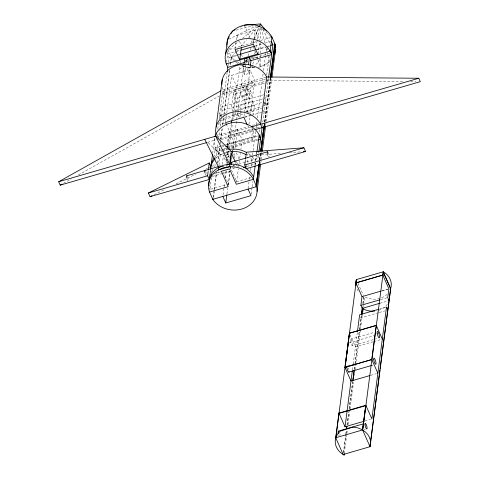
<?xml version="1.0" encoding="UTF-8"?>
<svg xmlns="http://www.w3.org/2000/svg" width="479" height="479" viewBox="0 0 479 479"><rect width="100%" height="100%" fill="white"/><g stroke="black" fill="none" stroke-linecap="round" stroke-linejoin="round"><path stroke-width="0.36" stroke-dasharray="2.4 1.8" d="M210.616 170.249L210.808 173.105M213.478 197.731L214.418 190.331M214.514 189.594L216.676 172.578M217.897 162.962L219.873 147.43M220.346 143.73L220.532 142.251M220.909 139.293L222.322 128.198M222.789 124.498L223.729 117.104M224.106 114.146L229.752 69.76M236.261 51.552L231.351 57.187L230.315 65.324L231.351 57.187L228.118 49.9L257.768 41.278M210.065 173.069L210.437 170.225M212.616 153.531L214.694 137.605A23.555 19.974 7.4 0 0 215.37 147.616L214.281 155.992M223.202 172.033L228.537 184.068L209.91 189.486L211.484 177.386M212.257 171.47L212.544 169.279M212.832 167.075L213.317 163.381M217.113 134.264L216.921 135.737L248.679 126.51L248.517 127.749L247.643 125.779M217.789 129.096L218.652 122.456M219.131 118.81L222.927 89.717A23.555 19.974 7.4 0 1 222.124 86.885M226.489 62.402L228.028 50.588M214.826 166.794L215.311 163.099M215.789 159.405L216.753 152.017L215.245 148.604L219.544 147.352M221.196 149.777L216.885 151.029L217.903 143.227M218.436 139.155L219.592 130.3M220.071 126.606L220.927 120.049M219.843 113.337L221.358 116.75L227.13 72.509M227.908 66.515L229.088 57.468L227.579 54.049L236.051 51.588M213.095 197.126L213.963 190.462M214.059 189.726L216.28 172.691M217.538 163.07L219.759 146.041M220.238 142.335L220.532 140.113M220.627 139.377L221.981 129.007M222.46 125.306L223.717 115.678M223.813 114.942L229.704 69.772M218.933 165.249L220.328 154.573L207.862 142.383M225.627 121.84L226.687 113.721M226.783 112.984L231.698 75.323L250.026 69.994L254.678 80.49L250.409 113.224M235.153 48.804L236.213 40.673M236.315 39.937L236.889 35.5L255.223 30.171L259.875 40.667M222.28 164.417L223.537 154.735M247.487 112.655L249.834 94.668L246.176 86.424L233.836 90.01L231.489 107.997L232.896 111.17M227.872 145.436L227.357 144.269L228.465 135.779L252.81 128.701L253.846 131.042L252.738 139.533L228.393 146.604L229.501 138.114L228.465 135.779M229.327 157.807L226.711 151.903L227.088 149.017M227.561 145.412L229.351 131.701L237.488 129.336L242.14 139.832L240.949 148.951M227.435 154.699L227.735 152.418M231.399 123.72L230.183 133.078L226.693 125.205M231.884 120.031L232.74 113.463M232.836 112.739L236.345 85.819L231.698 75.323M223.046 194.947L224.016 187.523M224.112 186.78L224.693 182.331M225.274 177.877L226.244 170.458M226.723 166.746L227.016 164.519M227.112 163.776L227.405 161.555M227.884 157.842L229.046 148.939M229.148 148.197L232.339 123.708M232.824 119.995L233.89 111.835M233.986 111.092L239.883 65.904M240.26 62.994L240.542 60.809M235.614 112.625L235.141 116.241L233.177 111.805M235.71 111.906L237.488 98.255L233.836 90.01M226.92 194.097L227.693 188.175M228.076 185.217L229.914 171.147M230.297 168.183L230.686 165.225M232.327 152.633L237.734 111.17M237.829 110.427L243.727 65.264M250.283 65.994L249.325 73.341L244.553 74.724L243.039 71.311L243.805 65.437M228.453 184.702L229.932 173.392M230.507 168.979L230.98 165.321M231.752 159.441L232.04 157.226M232.519 153.531L233.195 148.358M233.291 147.622L233.997 142.197L229.351 131.701M239.195 117.229L237.812 114.11L237.991 112.727M238.081 112.038L238.979 105.129L252.571 101.177L254.505 105.548L253.331 114.529L251.397 110.158L252.571 101.177M233.992 156.112L234.566 151.729M235.039 148.095L237.488 129.336M244.553 74.724L246.182 62.24L245.577 60.875M239.925 117.098L240.919 109.499L238.979 105.129M249.325 73.341L247.811 69.922L248.385 65.515M246.176 86.424L243.829 104.41L247.206 112.02M243.961 116.511L250.026 69.994M253.487 43.475L255.223 30.171M236.59 182.337L238.344 168.895M238.644 166.614L239.41 160.764M239.698 158.555L240.368 153.382M248.966 124.295L250.313 113.96M258.151 53.87L259.786 41.356M245.302 160.71L245.488 159.285M246.661 166.542L247.865 157.292M252.738 139.533L251.703 137.192L252.81 128.701M248.17 188.355L249.23 180.212M249.331 179.469L249.81 175.769M250.487 170.584L250.972 166.884M251.068 166.141L251.553 162.441M251.649 161.704L252.421 155.777M252.517 155.04L253.002 151.334M253.098 150.598L255.606 131.342M255.996 128.384L256.379 125.42M256.475 124.678L256.96 120.977M257.349 118.014L263.145 73.586M263.528 70.629L265.462 55.821M265.558 55.079L265.941 52.115M266.043 51.379L266.522 47.672M251.17 194.175L252.044 187.511M252.14 186.768L252.816 181.583M254.942 165.297L255.421 161.597M255.517 160.854L256.289 154.933M256.391 154.19L256.678 151.969M259.283 131.976L259.863 127.534M266.725 74.963L269.33 54.971M255.205 165.363L255.684 161.662M255.876 160.196L256.451 155.813M256.738 153.603L256.93 152.124M238.668 164.129L258.055 158.495L258.636 154.058M258.732 153.322L258.923 151.843M262.241 126.42L268.533 78.191M259.055 163.387L259.444 160.423M259.54 159.681L260.313 153.759M263.983 125.624L264.372 122.66M264.468 121.917L270.168 78.233M259.606 163.662L259.893 161.441M259.989 160.699L260.762 154.777M260.863 154.034L261.151 151.813M264.534 125.899L270.713 78.514M260.744 163.213L261.127 160.249M261.223 159.513L261.899 154.328M265.671 125.45L271.755 78.801M352.442 369.914L353.119 364.717M353.215 363.98L357.346 332.306M343.449 452.296L345.76 434.561M345.856 433.824L346.245 430.866M347.012 424.957L348.748 411.659M349.131 408.707L352.604 382.104M354.244 369.549L354.915 364.375M355.011 363.639L359.352 330.39M359.448 329.654L361.274 315.655M362.866 303.447L363.699 297.064M343.473 452.996L345.88 434.531M345.976 433.788L346.365 430.837M347.131 424.921L348.868 411.623M349.251 408.671L352.724 382.074M354.364 369.513L355.035 364.339M355.131 363.603L361.394 315.619M362.986 303.393L363.818 297.028M344.281 453.547L346.796 434.255M346.892 433.513L347.377 429.807M348.053 424.616L349.987 409.779M350.083 409.036L353.568 382.332M354.442 375.656L354.729 373.428M355.214 369.722L360.442 329.666M360.537 328.923L362.375 314.829M363.423 306.77L363.609 305.357M363.705 304.65L364.717 296.872A17.777 15.071 7.4 0 0 380.374 298.255M259.199 163.782L260.582 153.406M264.252 125.983L270.599 78.544M259.145 163.429L259.54 160.471M259.642 159.735L260.235 155.298M264.216 125.737L264.612 122.786M264.713 122.043L270.581 78.442M239.596 64.569A23.842 20.22 7.4 0 0 244.003 66.485L252.199 67.779L253.696 59.743M253.834 59.013L254.241 56.821M254.78 53.899L255.187 51.708M256.002 47.325L257.361 40.02M257.498 39.29L259.666 27.602M254.978 67.838L249.427 67.713L244.003 66.485L246.679 59.516M248.02 56.025L249.894 51.145M250.164 50.451L250.966 48.355M252.846 43.475L259.007 27.435M253.9 38.853L252.146 42.912L250.691 39.631M254.193 38.17L258.882 27.339M236.758 50.99L237.74 49.864M240.686 46.481L246.583 39.721M248.553 37.47L257.888 26.764M239.404 69.539L243.027 66.12M228.693 49.433L239.051 41.092M242.506 38.314L256.894 26.728M267.923 55.444L269.467 61.887L265.282 64.845L260.366 66.868L258.343 67.234M63.45 183.325L71.269 178.942M78.442 174.925L219.22 96.057M221.831 94.597L224.435 93.136L268.246 80.4L403.174 81.52M269.467 61.887L260.366 66.868L258.882 67.036M240.374 27.165L242.338 26.189M154.088 194.696L165.453 189.091M176.146 183.81L195.528 174.248M205.557 169.303L207.563 168.315M208.227 167.985L210.233 166.997M228.782 39.236L255.648 26.225M215.981 157.836A23.555 19.974 7.4 0 1 220.328 154.573L225.537 152.382L229.848 151.633M220.496 115.361L226.16 113.595M235.375 110.721L262.3 102.32M242.081 112.577L221.532 118.984A1.886 0.461 73.8 0 0 221.687 118.69M245.625 111.469L261.923 106.386M262.63 106.164L265.468 105.284M260.582 40.458L270.509 37.578M236.758 51.379L240.997 50.151M255.103 46.05L262.169 43.996M265.007 43.17L270.677 41.523M229.088 57.468L236.273 55.378M236.991 55.169L239.147 54.54M257.097 49.325L265.713 46.816M266.432 46.613L270.024 45.565M234.71 61.078A23.842 20.22 7.4 0 1 231.351 57.187L237.812 55.307M238.53 55.097L240.68 54.474M256.81 49.786L265.917 47.14M267.947 46.547L269.946 45.966M245.715 60.408L248.541 59.588M251.367 58.767L269.527 53.492L268.653 51.522M245.146 61.504L248.02 60.671M245.757 62.132L247.906 61.51M246.182 62.24L247.547 61.845M243.039 71.311L247.811 69.922M266.025 77.191L222.927 89.717L224.435 93.136M265.797 78.927L222.699 91.459L224.208 94.872L266.581 82.556M237.488 98.255L249.834 94.668M263.737 94.716L220.639 107.242L222.148 110.655L265.959 97.926L264.749 95.189M240.919 109.499L254.505 105.548M237.812 114.11L242.099 112.858M246.392 111.613L251.397 110.158M220.256 120.57L244.745 113.451M248.11 112.475L261.947 108.452M244.751 117.026L249.757 115.571M224.669 123.139L220.358 124.396L218.843 120.977M244.775 117.295L250.523 115.625M251.241 115.415L264.168 111.661L262.959 108.931M252.223 125.474L260.019 123.211M216.759 136.976L250.643 127.127M207.694 142.275L216.286 139.778M219.867 138.736L252.906 129.132M256.499 128.091L260.085 127.043M221.142 139.557L254.181 129.953M229.501 138.114L253.846 131.042M221.1 145.945L215.37 147.616L216.885 151.029M221.819 145.736L224.687 144.903M225.399 144.7L257.762 135.294M227.357 144.269L251.703 137.192M222.406 146.52L223.843 146.101M226.705 145.269L258.343 136.072M221.909 149.568L226.22 148.316M226.938 148.107L257.822 139.132M216.753 152.017L221.783 150.556M222.501 150.346L226.812 149.095M227.525 148.885L257.69 140.119M226.711 151.903L229.429 151.113M232.141 150.328L234.854 149.538M220.328 154.573L224.435 153.382M225.04 153.202L231.285 151.388M225.417 155.286L223.394 155.879L226.651 163.231M226.088 155.094L230.225 153.891M219.184 165.938L222.052 165.105M232.92 165.8L235.075 165.177M216.352 172.757L220.651 171.506M214.029 173.769L220.478 171.895M233.285 168.303L234.722 167.884M212.299 176.464L230.207 171.26M246.865 166.417L255.391 163.938L253.846 161.734M250.876 177.577L236.674 181.703L229.86 166.321M381.805 290.861L388.17 289.011M382.134 291.022L387.745 289.394M380.667 299.597L387.032 297.746M379.865 303.279L388.277 300.8M379.44 309.015L385.805 307.165M378.632 312.703L360.986 317.828L360.447 316.607M379.332 312.5L384.942 310.865M350.514 339.24L374.56 332.246M348.993 342.964L374.339 335.593M352.364 345.706A3.365 0.82 73.8 0 0 351.67 340.707A3.365 0.82 73.8 0 0 350.281 341.006A3.365 0.82 73.8 0 0 352.364 345.706L373.584 339.539M374.291 339.336L377.829 338.306M373.123 341.772L355.442 346.91L349.748 334.061M373.83 341.569L381.613 339.306M347.802 365.74L356.292 363.274M371.488 365.513L372.901 365.1M370.794 375.285L376.452 373.644M364.824 421.029L370.483 419.382M364.01 429.747L365.423 429.34M236.087 30.147L253.211 25.77M252.199 67.779L254.427 67.527M251.738 155.585L248.05 155.867L247.236 154.022M261.318 154.855L282.694 153.226M289.322 152.717L300.381 151.879M410.635 81.58L415.85 81.622M250.792 25.728L253.678 25.956M231.351 57.187L236.77 61.174M237.374 61.617L239.183 62.947M242.194 65.162L244.003 66.485M262.702 29.219L268.126 33.889M268.671 34.356L270.3 35.763M250.709 158.154L253.457 161.183M264.719 101.853L265.396 103.374A1.886 0.461 73.8 0 1 265.168 105.087L264.498 103.572A1.886 0.461 73.8 0 1 264.378 103.099M262.911 29.261L269.97 43.876M266.911 47.589L268.36 50.87M244.302 25.219L250.397 38.979M267.641 79.035L268.246 80.4M357.957 283.197L363.411 295.507M267.108 80.089L268.018 82.137M236.889 35.5L238.344 38.781M239.506 41.404L241.542 45.996M264.845 102.039L265.288 103.045M263.534 101.488L265.049 104.901M241.398 54.265L242.853 57.54M251.403 80.867A5.227 2.461 -23.9 0 1 244.997 85.969A5.227 2.461 -23.9 0 1 243.416 82.005A5.227 2.461 -23.9 0 1 251.403 80.867L253.122 84.741A5.227 2.461 -23.9 0 1 246.715 89.842A5.227 2.461 -23.9 0 1 245.128 85.879A5.227 2.461 -23.9 0 1 253.122 84.741M250.206 90.303A5.269 2.485 -23.9 0 1 243.751 95.447A5.269 2.485 -23.9 0 1 242.152 91.447A5.269 2.485 -23.9 0 1 250.206 90.303L251.924 94.177A5.269 2.485 -23.9 0 1 245.47 99.321A5.269 2.485 -23.9 0 1 243.871 95.327A5.269 2.485 -23.9 0 1 251.924 94.177M249.278 98.919L245.625 90.669L233.279 94.261L236.931 102.506M241.805 85.022L243.524 88.902M240.536 94.495L242.254 98.369M256.546 155.082L258.055 158.495M236.303 152.819L238.919 158.723M219.604 115.188L220.4 116.996M232.369 152.448L236.273 161.261M236.572 161.932L238.051 165.273M235.381 162.207L235.973 163.543M236.273 164.213L237.159 166.219M226.058 158.944L228.136 163.626M226.884 161.154L224.992 156.878A2.455 1.156 -23.9 0 0 225.136 157.142M253.547 46.996L254.241 49.038M254.708 50.397L255.636 53.085M257.019 57.127L257.738 59.21M257.977 59.911L260.366 66.868L260.354 40.966M221.358 116.75L220.789 115.559A1.886 0.461 73.8 0 0 220.448 116.798M261.378 28.243L264.995 43.278M266.025 47.571L266.887 51.151M267.06 51.864L267.749 54.726M209.598 188.055L209.91 189.486M227.83 45.607L227.926 47.038M260.348 27.65L260.354 40.23M387.152 294.232A17.777 15.071 7.4 0 1 381.086 298.016M358.196 291.13A17.777 15.071 7.4 0 1 356.406 287.43M348.484 368.064A3.197 0.778 73.8 0 1 348.94 369.65M339.234 436.022A2.922 0.713 73.8 0 1 338.695 434.806M339.856 433.776A2.922 0.713 73.8 0 1 340.162 435.201M387.343 304.147A17.777 15.071 7.4 0 1 376.614 310.841M211.419 172.991A23.555 19.974 7.4 0 1 210.862 170.117M214.748 157.226A23.555 19.974 7.4 0 1 221.855 151.639M222.49 151.34A23.555 19.974 7.4 0 1 227.232 149.735M248.35 153.585A23.555 19.974 7.4 0 1 251.134 155.777M252.601 157.25A23.555 19.974 7.4 0 1 255.373 161.082M233.548 167.818A3.155 0.766 73.8 0 1 232.501 167.53M233.171 165.105A3.155 0.766 73.8 0 1 233.369 165.896M226.435 155.112A2.455 1.156 -23.9 0 1 229.495 154.957A2.455 1.156 -23.9 0 1 227.525 157.136M223.759 166.914A2.329 1.096 -23.9 0 1 223.873 166.578M223.418 167.165A2.67 0.647 73.8 0 1 223.304 166.53M268.432 157.088A3.155 0.766 73.8 0 1 267.599 154.992M268.264 152.567A3.155 0.766 73.8 0 1 269.491 156.855M205.91 175.398A2.67 0.647 73.8 0 1 204.958 173.248M205.521 171.195A2.67 0.647 73.8 0 1 206.461 175.548M187.966 180.9A2.67 0.647 73.8 0 1 186.786 178.529M187.355 176.476A2.67 0.647 73.8 0 1 188.391 180.104M231.716 159.986A2.455 1.156 -23.9 0 1 231.704 160.309M227.591 162.219A2.455 1.156 -23.9 0 1 227.16 161.764M228.603 159.998A2.455 1.156 -23.9 0 1 229.184 159.729M229.89 171.243A2.329 1.096 -23.9 0 1 226.645 172.53A2.329 1.096 -23.9 0 1 226.669 170.758M237.859 63.527A23.842 20.22 7.4 0 1 235.195 61.516M259.235 59.019A8.867 4.179 -23.9 0 1 254.618 65.174M251.966 66.461A8.867 4.179 -23.9 0 1 242.745 65.102M245.434 60.881A8.867 4.179 -23.9 0 1 248.403 58.953M251.134 57.821A8.867 4.179 -23.9 0 1 257.69 57.468M226.525 148.472A1.934 0.964 -15.9 0 1 224.477 148.358A1.934 0.964 -15.9 0 1 224.938 147.083"/><path stroke-width="0.72" d="M258.864 164.866L256.121 186.756L259.097 164.525M209.976 173.781L208.826 184.493L209.137 185.918M210.73 168.818L210.904 166.668A23.555 19.974 7.4 0 1 214.939 158.932M227.034 44.9C226.31 28.752 246.134 20.567 259.45 26.411A23.555 19.974 7.4 0 1 271.928 37.164L275.156 44.451L275.617 49.187L271.946 77.323M210.532 169.512L210.904 166.668L209.263 162.968L148.436 192.977L150.077 196.671L209.233 179.475L207.593 175.781L208.149 171.512M208.335 170.087L209.263 162.968M211.203 164.387L212.52 154.25M216.083 126.971L222.25 79.712M225.609 53.929L227.441 39.889L229.255 36.733M227.226 71.772L227.8 67.353L226.286 63.935A23.555 19.974 7.4 0 1 240.248 39.643A23.555 19.974 7.4 0 1 270.096 51.205L271.611 54.618L268.629 77.454M204.749 139.335L218.658 167.387L218.322 169.961A23.555 19.974 7.4 0 0 209.574 192.061L212.802 199.348A23.842 20.22 7.4 0 0 241.817 209.03A23.842 20.22 7.4 0 0 256.612 186.618L259.51 164.405M227.28 147.574L227.465 146.131M231.501 122.983L231.788 120.768M241.362 47.379L239.71 60.037L235.057 49.541L253.391 44.212L258.043 54.708M206.976 142.485L60.192 185.151L58.678 181.739L215.706 136.15L231.285 151.388L229.279 166.776L218.322 169.961L223.531 167.77L229.279 166.776A23.555 19.974 7.4 0 1 253.379 179.326L256.612 186.618L212.802 199.348M230.136 164.183L231.531 153.508L235.087 161.537M248.074 189.097L250.978 195.654L225.759 202.982L226.818 194.839M243.901 64.701L244.667 58.827L249.439 57.438L250.954 60.857L250.379 65.258M248.481 64.785L249.439 57.438M253.714 176.751L250.631 172.338L246.38 168.68L244.745 164.98L245.302 160.71M245.577 158.579L246.416 152.172L303.902 147.783L305.536 151.484L246.38 168.68A23.555 19.974 7.4 0 0 229.615 164.201L223.867 165.189L218.658 167.387A23.555 19.974 7.4 0 0 209.233 179.475M255.109 166.075L253.379 179.326L236.339 184.283L229.525 168.895L221.382 171.26L228.202 186.648L209.574 192.061M257.025 151.382L259.181 134.88A23.555 19.974 7.4 0 0 235.494 122.307A23.555 19.974 7.4 0 0 214.873 136.91M259.181 134.88L260.69 138.293L262.079 127.659L260.564 124.241L266.731 76.987A23.555 19.974 7.4 0 0 239.71 64.773A23.555 19.974 7.4 0 0 221.843 84.723M270.964 36.063L271.928 37.164L270.096 51.205L226.286 63.935M258.923 151.843L260.564 139.281L259.049 135.868M271.383 41.314L272.898 44.733L271.719 53.78L270.204 50.367M260.702 150.795L263.887 126.36M270.264 77.496L274.707 43.433M261.247 151.077L264.432 126.642M270.904 77.029L275.156 44.451L270.683 77.706M257.073 191.349L260.648 163.956M262.288 151.364L265.57 126.193M382.805 275.18L383.242 271.797L390.666 288.544L387.864 310.015L386.511 306.961L371.902 418.969L365.83 405.276L338.952 413.09L335.737 437.764L343.156 454.511L370.033 446.697L390.666 288.544A17.717 15.023 7.4 0 0 386.062 273.713L383.242 271.797L356.37 279.604L355.933 282.927L362.004 296.621L360.867 305.351L362.22 308.41L379.865 303.249M370.087 375.494L350.987 381.044L344.922 367.351L349.377 333.222L376.249 325.409L382.32 339.102M356.011 283.095L335.809 437.926A17.717 15.023 7.4 0 0 340.539 452.607L344.144 455.05L343.084 454.343M356.268 281.101L356.544 279.556L356.101 282.939M346.095 359.244L349.49 333.216L376.249 325.439L371.8 359.537L377.865 373.231M345.305 366.01L345.599 363.8M345.79 362.322L346.077 360.112M346.269 358.639L346.556 356.43M346.748 354.957L347.036 352.748M347.227 351.275L347.52 349.065M347.712 347.586L347.999 345.377M364.118 421.233L345.024 426.783L352.346 370.656M357.442 331.576L359.633 314.775L378.733 309.224M346.533 428.651L346.82 426.436M352.7 381.368L354.149 370.285M361.459 314.206L362.405 306.991M346.652 428.615L346.94 426.4M352.915 380.595L354.262 370.249M361.579 314.17L362.34 308.338L363.148 308.895A17.777 15.071 7.4 0 0 374.668 311.122M344.084 455.026L344.281 453.547M362.471 314.086L363.148 308.895M362.495 429.986L365.711 405.312M362.615 429.95L335.737 437.764L337.491 434.172L340.294 431.136L352.807 427.118L357.4 427.783L361.687 429.429L365.369 431.95A17.777 15.071 7.4 0 1 370.033 446.697L362.615 429.95L365.83 405.276M362.687 430.118L383.32 271.964M370.01 445.997L379.937 369.896M380.134 368.417L387.649 310.793M260.881 151.178L264.151 126.719M270.797 77.065L270.994 75.58M271.192 74.101L271.389 72.616M271.689 70.395L275.156 44.451M256.157 185.601L259.043 164.165M260.833 150.867L264.115 126.48M274.784 53.834L275.617 49.187M345.221 367.261L371.68 359.573M231.07 33.578L232.519 31.057L235.135 29.758M58.678 181.739L220.969 90.812M60.192 185.151L62.144 184.056M150.077 196.671L152.083 195.683M240.997 50.151L254.397 46.253M239.865 54.337L256.379 49.535M270.743 45.355L272.898 44.733M239.817 59.198L258.151 53.87M227.8 67.353L244.32 62.551M250.78 60.671L271.611 54.618M251.349 126.923L418.808 78.245L420.322 81.658L254.9 129.743M258.409 139.91L260.564 139.281M231.549 162.237L267.48 151.795M186.69 175.823L218.472 166.584M218.658 167.387L222.765 166.189M226.872 164.998L229.615 164.201L215.706 136.15M148.436 192.977L207.593 175.781M244.745 164.98L303.902 147.783M243.32 167.446L246.158 166.62M356.065 282.832L382.817 275.054M355.933 282.927L382.811 275.114L388.882 288.807L387.739 297.543L388.978 300.632M362.004 296.621L381.098 291.07M360.867 305.351L379.961 299.8M344.922 367.351L371.8 359.537M348.856 372.087L371.488 365.513M338.91 413.449L365.663 405.671M338.354 431.124L363.112 423.927M244.302 25.219L260.348 23.95L266.617 31.105M303.327 151.651L305.536 151.484M266.731 76.987L418.808 78.245M258.007 26.297L259.45 26.411L260.348 23.95L260.989 25.279M270.839 36.23L271.928 37.164M212.353 198.33L213.293 199.21M383.284 272.228L390.559 288.645M356.442 279.772L356.37 279.604A17.777 15.071 7.4 0 0 355.945 285.478M247.062 124.468L243.865 117.253L225.531 122.582L226.399 124.546M338.952 413.09L345.024 426.783M222.855 196.426L225.759 202.982M210.964 173.817L211.269 175.248M227.441 39.889L227.537 41.32M390.666 288.544A17.777 15.071 7.4 0 1 390.211 289.783M349.119 371.596A3.197 0.778 73.8 0 1 347.76 370.698A3.197 0.778 73.8 0 1 346.832 366.441M338.282 433.351A2.922 0.713 73.8 0 1 338.809 431.423M231.471 164.644A3.155 0.766 73.8 0 1 232.04 162.561M267.396 154.202A3.155 0.766 73.8 0 1 267.971 152.118M204.784 172.578A2.67 0.647 73.8 0 1 205.048 170.596M186.618 177.859A2.67 0.647 73.8 0 1 186.876 175.877M210.934 165.8A23.555 19.974 7.4 0 1 214.287 157.819M228.669 149.448A23.555 19.974 7.4 0 1 246.511 152.46M231.285 151.388A23.555 19.974 7.4 0 1 246.218 154.741M216.113 134.862A23.555 19.974 7.4 0 1 231.914 112.367A23.555 19.974 7.4 0 1 260.564 124.241M225.813 146.676A1.934 0.964 -15.9 0 1 227.854 146.784A1.934 0.964 -15.9 0 1 227.399 148.065M365.034 424.843A2.922 0.713 73.8 0 0 366.842 428.927A2.922 0.713 73.8 0 0 366.237 424.58A2.922 0.713 73.8 0 0 365.034 424.843M377.159 333.192A3.365 0.82 73.8 0 0 379.242 337.899A3.365 0.82 73.8 0 0 378.548 332.893A3.365 0.82 73.8 0 0 377.159 333.192M373.752 359.813A3.197 0.778 73.8 0 0 375.734 364.279A3.197 0.778 73.8 0 0 375.075 359.525A3.197 0.778 73.8 0 0 373.752 359.813"/></g></svg>
